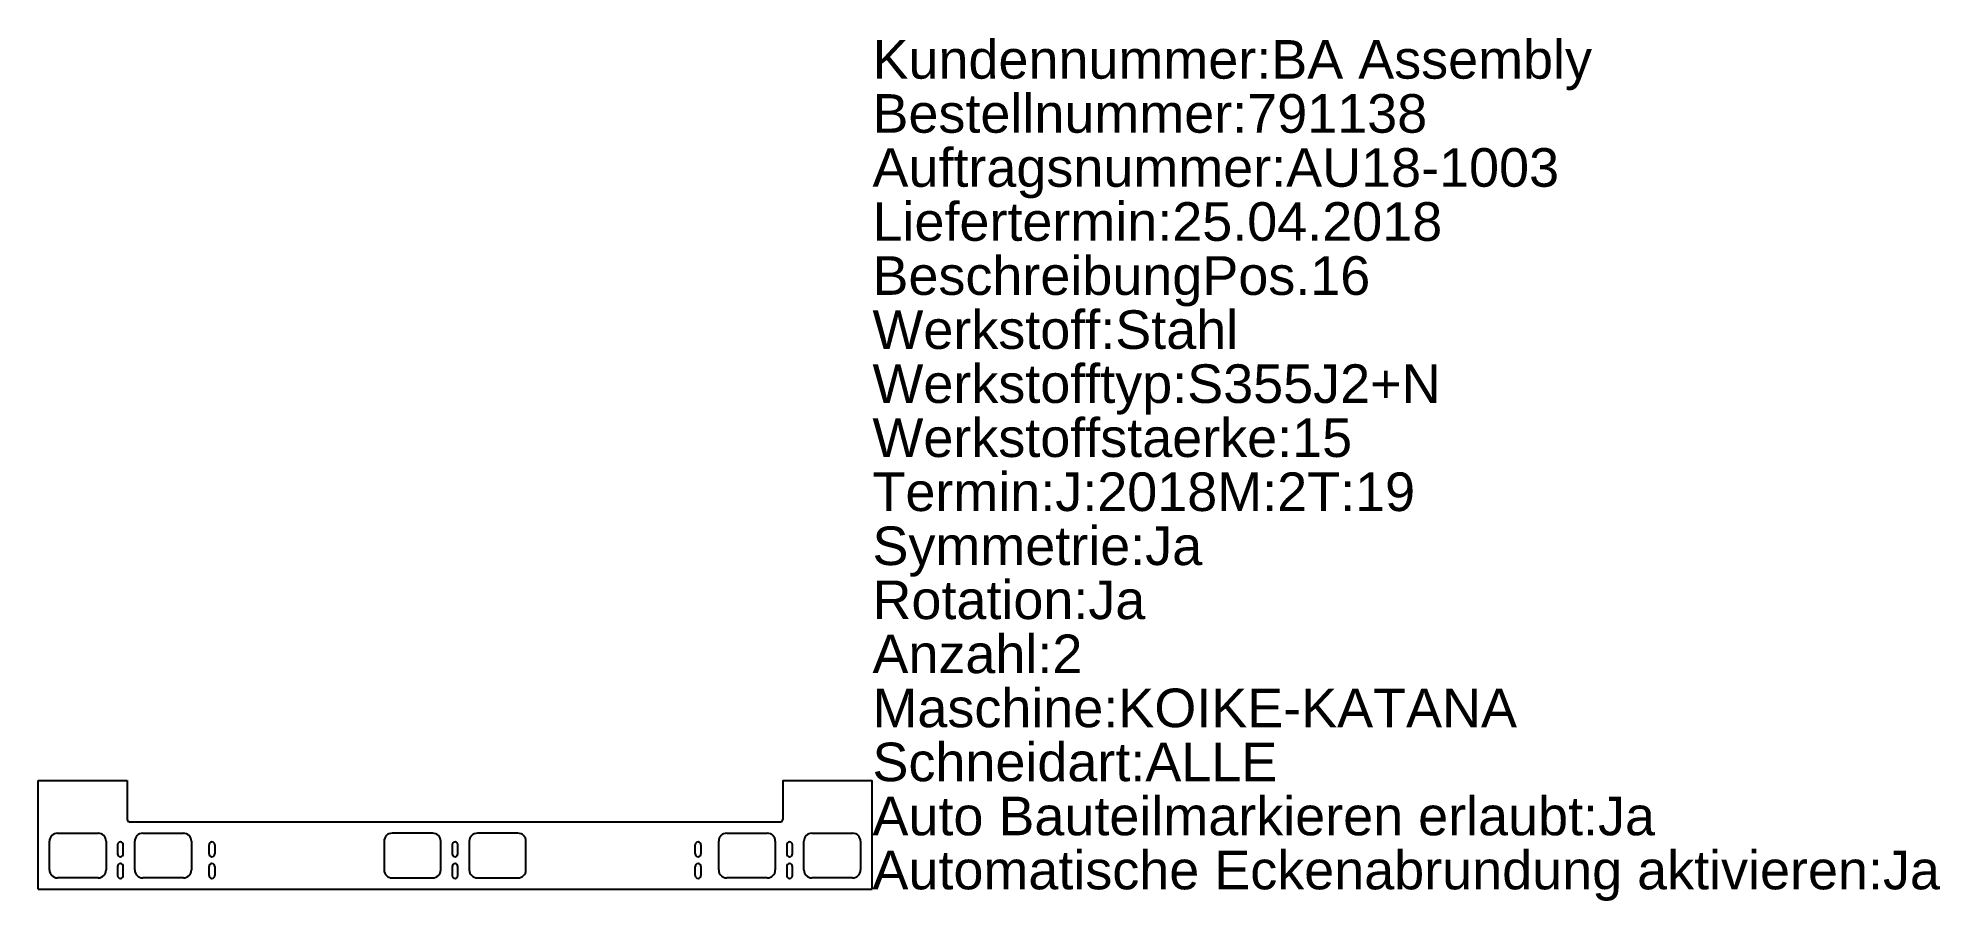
# Model space of a CAD drawing. Extents: x 2084 to 10395, y 268 to 4040.
import ezdxf

# ---------------------------------------------------------------- set-up
doc = ezdxf.new("R2010")
doc.units = 0
doc.layers.add('Bemassung', color=7, linetype='CONTINUOUS')
doc.layers.add('Schneiden_Uhrzeiger', color=7, linetype='CONTINUOUS')
doc.styles.add('Bemaßung', font='', dxfattribs={"height": 10})
doc.styles.get('Bemaßung').set_extended_font_data('Arial')

msp = doc.modelspace()

# ---------------------------------------------------------------- linework, layer by layer
at = {"layer": 'Schneiden_Uhrzeiger', "color": 93, "linetype": 'CONTINUOUS'}
for p, q in [((2084.4, 793.9), (2474.4, 793.9)), ((2084.4, 318.9), (2084.4, 793.9)), ((2474.4, 793.9), (2474.4, 623.9)), ((5338.4, 793.9), (5728.4, 793.9)), ((5338.4, 793.9), (5338.4, 623.9)), ((5728.4, 318.9), (5728.4, 793.9)), ((2484.4, 613.9), (5328.4, 613.9)), ((2134.4, 403.9), (2134.4, 528.9)), ((2169.4, 563.9), (2346.9, 563.9)), ((2381.9, 528.9), (2381.9, 403.9)), ((2431.9, 513.9), (2431.9, 473.9)), ((2456.9, 473.9), (2456.9, 513.9)), ((2506.9, 403.9), (2506.9, 528.9)), ((2541.9, 563.9), (2719.4, 563.9)), ((2754.4, 528.9), (2754.4, 403.9)), ((2831.9, 473.9), (2831.9, 513.9)), ((2856.9, 513.9), (2856.9, 473.9)), ((3596.4, 528.9), (3596.4, 403.9)), ((3808.9, 563.9), (3631.4, 563.9)), ((3843.9, 403.9), (3843.9, 528.9)), ((3893.9, 513.9), (3893.9, 473.9)), ((3918.9, 473.9), (3918.9, 513.9)), ((3968.9, 528.9), (3968.9, 403.9)), ((4181.4, 563.9), (4003.9, 563.9)), ((4216.4, 403.9), (4216.4, 528.9)), ((4955.9, 473.9), (4955.9, 513.9)), ((4980.9, 513.9), (4980.9, 473.9)), ((5058.4, 403.9), (5058.4, 528.9)), ((5093.4, 563.9), (5270.9, 563.9)), ((5305.9, 528.9), (5305.9, 403.9)), ((5355.9, 513.9), (5355.9, 473.9)), ((5380.9, 473.9), (5380.9, 513.9)), ((5430.9, 403.9), (5430.9, 528.9)), ((5465.9, 563.9), (5643.4, 563.9)), ((5678.4, 528.9), (5678.4, 403.9)), ((2431.9, 418.9), (2431.9, 378.9)), ((2456.9, 378.9), (2456.9, 418.9)), ((2831.9, 378.9), (2831.9, 418.9)), ((2856.9, 418.9), (2856.9, 378.9)), ((3893.9, 418.9), (3893.9, 378.9)), ((3918.9, 378.9), (3918.9, 418.9)), ((4955.9, 378.9), (4955.9, 418.9)), ((4980.9, 418.9), (4980.9, 378.9)), ((5355.9, 418.9), (5355.9, 378.9)), ((5380.9, 378.9), (5380.9, 418.9)), ((2346.9, 368.9), (2169.4, 368.9)), ((2719.4, 368.9), (2541.9, 368.9)), ((3631.4, 368.9), (3808.9, 368.9)), ((4003.9, 368.9), (4181.4, 368.9)), ((5270.9, 368.9), (5093.4, 368.9)), ((5643.4, 368.9), (5465.9, 368.9)), ((2084.4, 318.9), (5728.4, 318.9))]:
    msp.add_line(p, q, dxfattribs=at)
for centre, radius, start, end in [((2484.4, 623.9), 10, 180, 270), ((5328.4, 623.9), 10, 270, 360), ((2169.4, 528.9), 35, 90, 180), ((2346.9, 528.9), 35, 0, 90), ((2444.4, 513.9), 12.5, 0, 180), ((2541.9, 528.9), 35, 90, 180), ((2719.4, 528.9), 35, 0, 90), ((2844.4, 513.9), 12.5, 0, 180), ((3631.4, 528.9), 35, 90, 180), ((3808.9, 528.9), 35, 0, 90), ((3906.4, 513.9), 12.5, 0, 180), ((4003.9, 528.9), 35, 90, 180), ((4181.4, 528.9), 35, 0, 90), ((4968.4, 513.9), 12.5, 0, 180), ((5093.4, 528.9), 35, 90, 180), ((5270.9, 528.9), 35, 0, 90), ((5368.4, 513.9), 12.5, 0, 180), ((5465.9, 528.9), 35, 90, 180), ((5643.4, 528.9), 35, 0, 90), ((2444.4, 473.9), 12.5, 180, 360), ((2444.4, 418.9), 12.5, 0, 180), ((2844.4, 473.9), 12.5, 180, 360), ((2844.4, 418.9), 12.5, 0, 180), ((3906.4, 473.9), 12.5, 180, 360), ((3906.4, 418.9), 12.5, 0, 180), ((4968.4, 473.9), 12.5, 180, 360), ((4968.4, 418.9), 12.5, 0, 180), ((5368.4, 473.9), 12.5, 180, 360), ((5368.4, 418.9), 12.5, 0, 180), ((2169.4, 403.9), 35, 180, 270), ((2346.9, 403.9), 35, 270, 360), ((2444.4, 378.9), 12.5, 180, 360), ((2541.9, 403.9), 35, 180, 270), ((2719.4, 403.9), 35, 270, 360), ((2844.4, 378.9), 12.5, 180, 360), ((3631.4, 403.9), 35, 180, 270), ((3808.9, 403.9), 35, 270, 360), ((3906.4, 378.9), 12.5, 180, 360), ((4003.9, 403.9), 35, 180, 270), ((4181.4, 403.9), 35, 270, 360), ((4968.4, 378.9), 12.5, 180, 360), ((5093.4, 403.9), 35, 180, 270), ((5270.9, 403.9), 35, 270, 360), ((5368.4, 378.9), 12.5, 180, 360), ((5465.9, 403.9), 35, 180, 270), ((5643.4, 403.9), 35, 270, 360)]:
    msp.add_arc(centre, radius, start, end, dxfattribs=at)

# ---------------------------------------------------------------- texts
at = {"layer": 'Bemassung', "color": 7, "style": 'Bemaßung'}
for s, height, p in [('Kundennummer:BA Assembly', 168.737, (5730.4, 3862.4)), ('Bestellnummer:791138', 168.737, (5730.4, 3626.1)), ('Auftragsnummer:AU18-1003', 168.737, (5730.4, 3389.9)), ('Liefertermin:25.04.2018', 168.737, (5730.4, 3153.7)), ('BeschreibungPos.16', 168.737, (5730.4, 2917.4)), ('Werkstoff:Stahl', 168.737, (5730.4, 2681.2)), ('Werkstofftyp:S355J2+N', 168.737, (5730.4, 2445)), ('Werkstoffstaerke:15', 168.737, (5730.4, 2208.7)), ('Termin:J:2018M:2T:19', 168.737, (5730.4, 1972.5)), ('Symmetrie:Ja', 168.737, (5730.4, 1736.3)), ('Rotation:Ja', 168.737, (5730.4, 1500)), ('Anzahl:2', 168.74, (5730.4, 1263.8)), ('Maschine:KOIKE-KATANA', 168.737, (5730.4, 1027.6)), ('Schneidart:ALLE', 168.737, (5730.4, 791.4)), ('Auto Bauteilmarkieren erlaubt:Ja', 168.737, (5730.4, 555.1)), ('Automatische Eckenabrundung aktivieren:Ja', 168.737, (5730.4, 318.9))]:
    msp.add_text(s, height=height, dxfattribs=at).set_placement(p)

doc.saveas('drawing.dxf')
